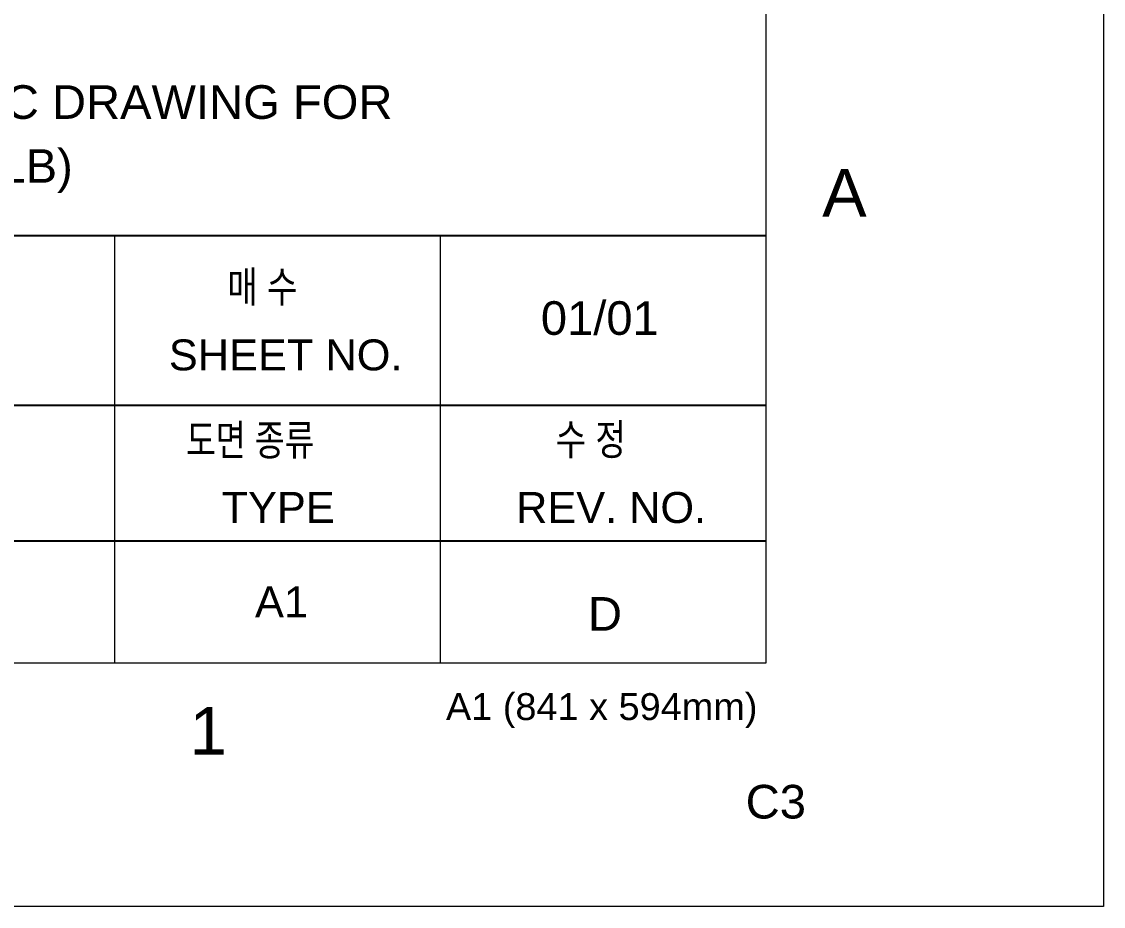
# Model space of a CAD drawing. Header units: inches. Extents: x 1047 to 1888, y -10 to 584.
# Drawn here: x 1807.8 to 1888.1, y -10.1 to 55.7 of the extents above; entities that cross this region are included whole.
import ezdxf
from ezdxf.enums import TextEntityAlignment as Align

# ---------------------------------------------------------------- set-up
doc = ezdxf.new("R2010")
doc.units = ezdxf.units.IN
doc.header["$MEASUREMENT"] = 0
for name, color, linetype in [('BG 0 -1', 7, 'Continuous'), ('BG VPORT', 7, 'Continuous'), ('FRAME', 7, 'Continuous')]:
    doc.layers.add(name, color=color, linetype=linetype)
doc.styles.add('Arial', font='arial.ttf')

msp = doc.modelspace()

# ---------------------------------------------------------------- linework, layer by layer
at = {"layer": 'BG 0 -1', "color": 7, "linetype": 'Continuous', "lineweight": 9}
for p, q in [((1888.144, 583.926), (1888.144, -10.074)), ((1863.076, 8.033), (1863.076, 566.672)), ((1814.665, 39.803), (1814.665, 8.033)), ((1838.87, 39.803), (1838.87, 8.033)), ((1072.256, 8.033), (1863.076, 8.033)), ((1888.144, -10.074), (1047.144, -10.074))]:
    msp.add_line(p, q, dxfattribs=at)
at = {"layer": 'BG VPORT', "color": 7, "linetype": 'Continuous', "lineweight": 25}
for p, q in [((1713.808, 39.803), (1863.076, 39.803)), ((1713.808, 27.196), (1863.076, 27.196)), ((1713.808, 17.11), (1863.076, 17.11))]:
    msp.add_line(p, q, dxfattribs=at)

# ---------------------------------------------------------------- texts
at = {"layer": 'BG 0 -1', "color": 7, "style": 'Arial', "width": 1.004063}
msp.add_text('A', height=3.537, dxfattribs=at).set_placement((1867.249, 41.212))
at = {"layer": 'BG 0 -1', "color": 7, "style": 'Arial'}
for s, height, width, p in [('A1 (841 x 594mm)', 2, 1.007335, (1850.866, 4.534)), ('1', 3.537, 1.008516, (1821.629, 2.979))]:
    msp.add_text(s, height=height, dxfattribs=dict(at, width=width)).set_placement(p, align=Align.MIDDLE)
at = {"layer": 'BG VPORT', "color": 7, "style": 'Arial'}
for s, width, p in [('매 수', 0.780824, (1823.04, 34.843)), (' SHEET NO.', 1.00288, (1817.802, 29.785)), ('도면 종류', 0.767495, (1819.975, 23.458)), ('수 정', 0.780824, (1847.451, 23.496)), ('TYPE', 1.001693, (1822.62, 18.444)), (' REV. NO.', 1.000881, (1843.614, 18.439)), ('A1', 1.006087, (1825.097, 11.417))]:
    msp.add_text(s, height=2.3, dxfattribs=dict(at, width=width)).set_placement(p)
at = {"layer": 'FRAME', "color": 2, "style": 'Arial'}
for s, width, p in [('HRSG_PIPING SYSTEM ISOMETRIC DRAWING FOR ', 1.003287, (1749.277, 48.488)), (' HP STEAM_LEFT SIDE (LB) ', 1.003287, (1765.422, 43.733)), ('01/01', 1.002578, (1846.344, 32.426)), ('D', 1.004063, (1849.844, 10.426)), ('C3', 1.004063, (1861.563, -3.539))]:
    msp.add_text(s, height=2.5, dxfattribs=dict(at, width=width)).set_placement(p)

doc.saveas('drawing.dxf')
